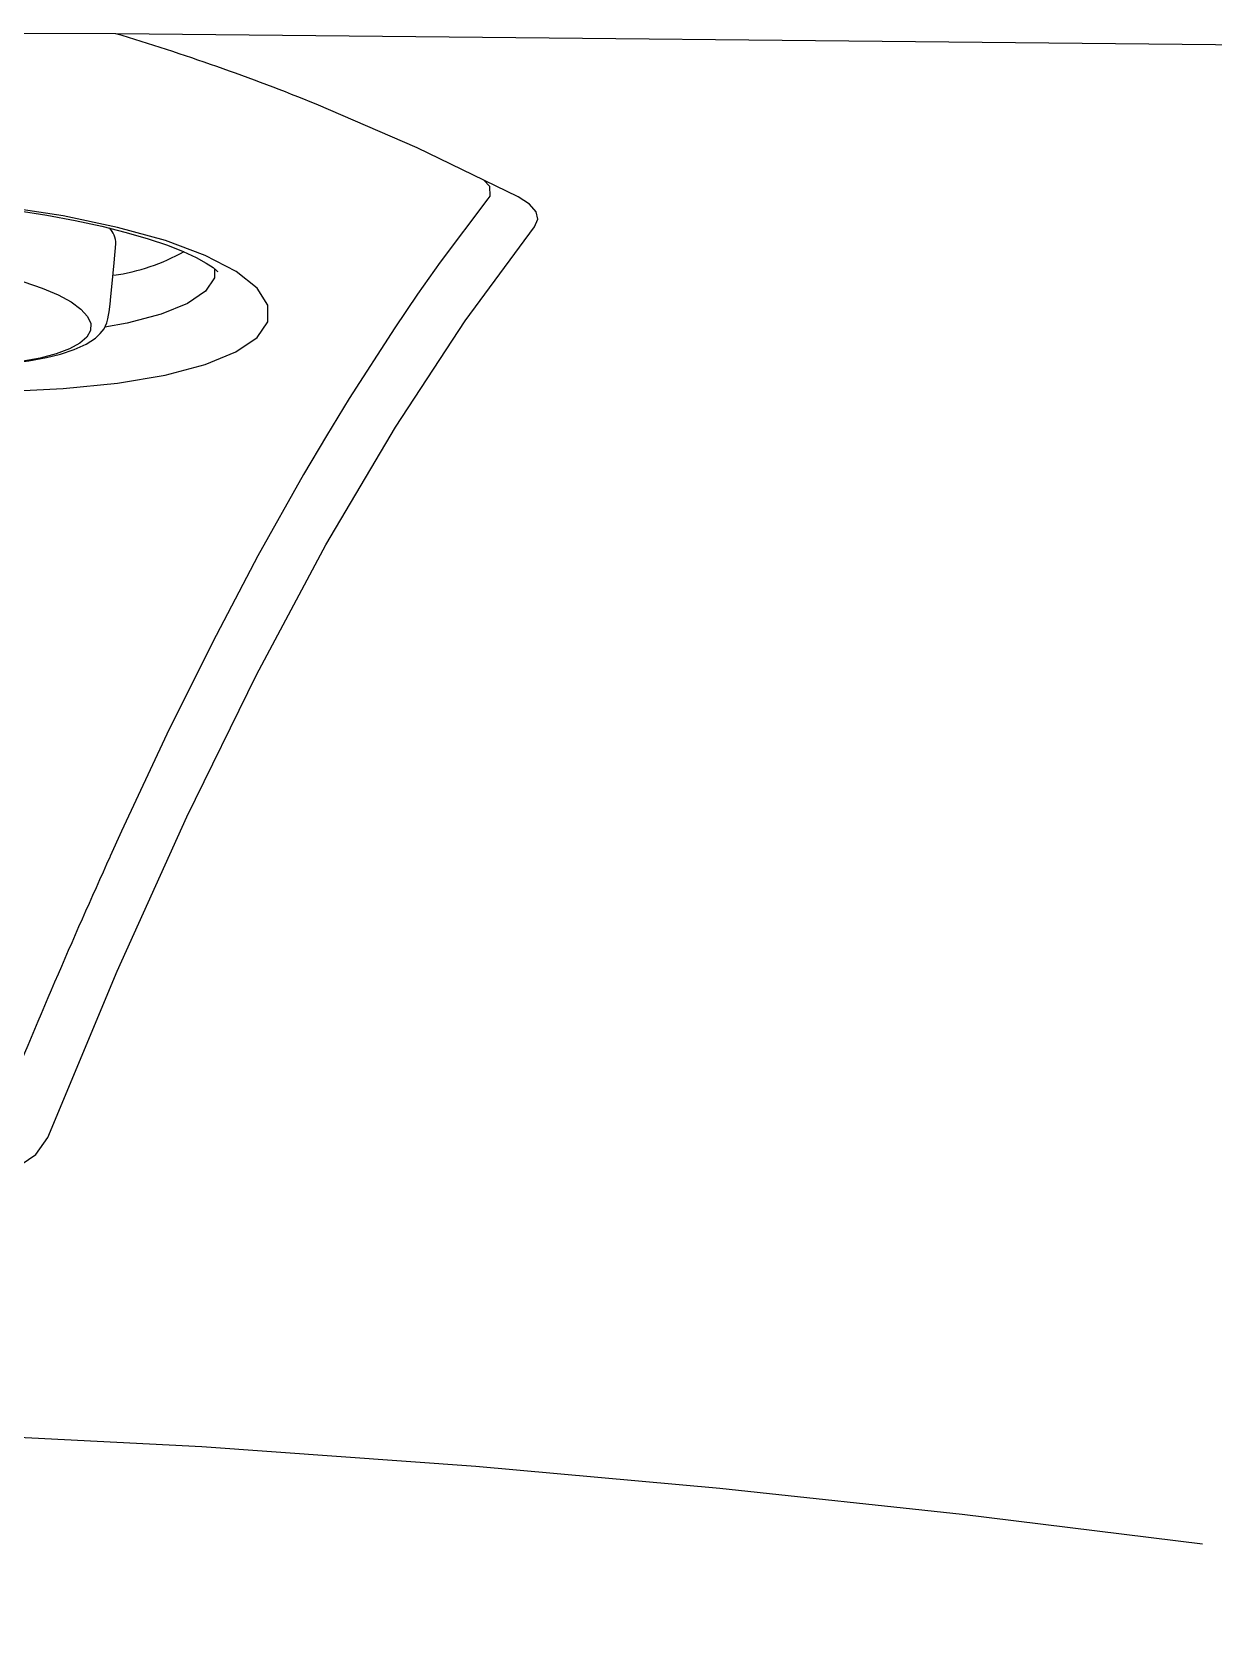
# Model space of a CAD drawing. Extents: x 527 to 611, y 788 to 934.
# Drawn here: x 572.85 to 577.69, y 876.02 to 882.58 of the extents above; entities that cross this region are included whole.
import ezdxf

# ---------------------------------------------------------------- set-up
doc = ezdxf.new("R2010")
doc.units = 0
doc.header["$MEASUREMENT"] = 0
for name, color, linetype in [('1', 4, 'Continuous'), ('BDIM_GREEN', 3, 'Continuous'), ('BDIM_YELLOW', 2, 'Continuous')]:
    doc.layers.add(name, color=color, linetype=linetype)

# ---------------------------------------------------------------- blocks, each defined once
blk = doc.blocks.new('2018 FLAIR')
at = {"layer": '1', "linetype": 'Continuous', "lineweight": 25}
blk.add_line((51.365, 79.1623), (46.2967, 79.2136), dxfattribs=at)
at = {"layer": '1', "linetype": 'Continuous', "lineweight": 25, "flags": 128}
for points in [[(46.2967, 79.2136), (42.0985, 79.2204), (38.1211, 79.197)], [(47.9456, 78.5444), (47.5318, 78.746), (47.119, 78.9243)], [(47.8075, 78.6117), (47.8292, 78.5883), (47.8298, 78.5476), (47.8219, 78.5363)], [(45.8384, 77.7475), (46.0815, 77.7585), (46.3043, 77.7808), (46.4997, 77.8139), (46.6634, 77.857), (46.7897, 77.9089), (46.8764, 77.9679), (46.9202, 78.0324), (46.9206, 78.1004), (46.8769, 78.1698), (46.7908, 78.2384), (46.6639, 78.3043), (46.5004, 78.3653), (46.304, 78.4198), (46.0811, 78.4663), (45.8375, 78.5033)], [(45.8937, 78.4882), (46.015, 78.4692), (46.131, 78.4477), (46.24, 78.4242), (46.3403, 78.3991), (46.4303, 78.3729), (46.5086, 78.3465), (46.5739, 78.3208), (46.6265, 78.2963), (46.6676, 78.2736), (46.6957, 78.2547), (46.7101, 78.243), (46.7152, 78.2379), (46.7148, 78.2384)], [(47.822, 78.5363), (47.822, 78.5363), (47.627, 78.2775), (47.5337, 78.1456), (47.4403, 78.0084), (47.2535, 77.7179), (47.1601, 77.5647), (47.0667, 77.4061), (46.8799, 77.0728), (46.6931, 76.7181), (46.5066, 76.3419), (46.3203, 75.9442), (46.2738, 75.8415), (46.2738, 75.8415)], [(48.0137, 78.4225), (48.0271, 78.4529), (48.0201, 78.4838), (47.9928, 78.5145), (47.9456, 78.5444)], [(46.019, 74.6887), (46.3035, 75.3711), (46.5882, 76.0031), (46.8733, 76.5852), (47.1583, 77.1177), (47.4434, 77.6012), (47.7286, 78.036), (48.0137, 78.4225)], [(46.7017, 78.2499), (46.7016, 78.2134), (46.6646, 78.1584), (46.5911, 78.1079), (46.4836, 78.0635), (46.3442, 78.0265), (46.2518, 78.0107)], [(45.6046, 74.4767), (45.7558, 74.5095), (45.8795, 74.5578), (45.9689, 74.6186), (46.019, 74.6887)], [(50.7505, 73.0213), (49.7654, 73.1433), (48.7726, 73.2501), (47.7731, 73.3404), (46.6504, 73.4206), (45.5225, 73.4783), (44.3913, 73.5127), (43.2583, 73.5234), (42.1254, 73.5104), (40.9944, 73.4737), (40.0275, 73.4237), (39.0643, 73.3571), (38.1059, 73.2745), (37.1534, 73.1765), (36.2077, 73.0642), (35.2699, 72.9386), (34.3408, 72.8014), (33.4214, 72.6539)]]:
    blk.add_lwpolyline(points, dxfattribs=at)
at = {"layer": '1', "linetype": 'Continuous', "lineweight": 25}
for centre, radius, start, end in [((43.6657, 70.4216), 9.1772, 67.89603, 73.34033), ((46.1754, 79.0365), 0.8208, 277.97482, 299.27214), ((76.7307, 62.104), 33.4116, 155.7225, 157.65474)]:
    blk.add_arc(centre, radius, start, end, dxfattribs=at)
at = {"layer": 'BDIM_GREEN', "linetype": 'Continuous', "lineweight": 25, "flags": 128}
blk.add_lwpolyline([(45.4657, 77.8524), (45.5228, 77.8503), (45.6061, 77.8492), (45.689, 77.8506), (45.7722, 77.8547), (45.8644, 77.8628), (45.9405, 77.8729), (46.0126, 77.8862), (46.0707, 77.9005), (46.1269, 77.9189), (46.1762, 77.941), (46.2134, 77.965), (46.2337, 77.984), (46.2489, 78.0044), (46.2599, 78.0283), (46.2645, 78.0441), (46.2679, 78.0601), (46.2702, 78.074), (46.2741, 78.1042), (46.2774, 78.1361), (46.2825, 78.1899), (46.2904, 78.2747), (46.2974, 78.3522)], dxfattribs=at)
at = {"layer": 'BDIM_GREEN', "linetype": 'Continuous', "lineweight": 25}
blk.add_arc((46.2029, 78.3516), 0.0945, 0.43438, 44.10633, dxfattribs=at)
at = {"layer": 'BDIM_YELLOW', "linetype": 'Continuous', "lineweight": 25, "flags": 128}
blk.add_lwpolyline([(45.9199, 78.1962), (45.9957, 78.1702), (46.0608, 78.1426), (46.114, 78.1138), (46.1546, 78.0843), (46.1817, 78.0547), (46.1949, 78.0255), (46.194, 77.9971), (46.1791, 77.9701), (46.1503, 77.9448), (46.1081, 77.9218), (46.0534, 77.9015), (45.9869, 77.8841), (45.9099, 77.87)], dxfattribs=at)

msp = doc.modelspace()

# ---------------------------------------------------------------- block references
at = {"layer": '1'}
msp.add_blockref('2018 FLAIR', (526.8953, 803.3624), dxfattribs=at)

doc.saveas('drawing.dxf')
